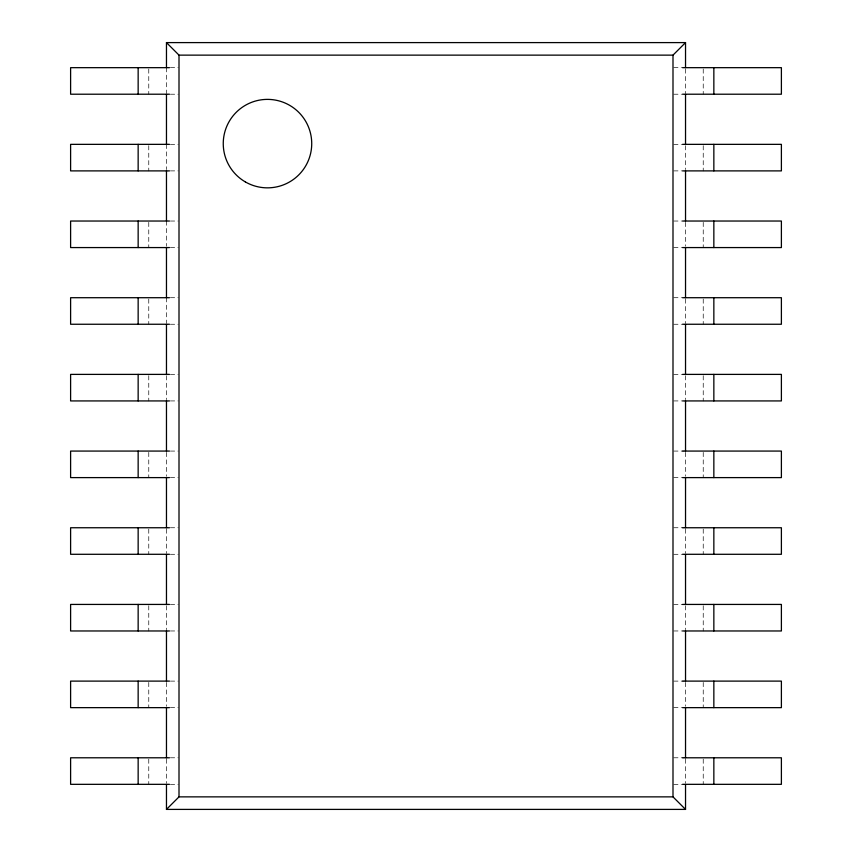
<?xml version="1.0" encoding="UTF-8"?>
<svg xmlns="http://www.w3.org/2000/svg" width="852" height="852" viewBox="0 0 852 852"><rect width="100%" height="100%" fill="white"/><g stroke="black" fill="none" stroke-linecap="round" stroke-linejoin="round"><path stroke-width="0.64" stroke-dasharray="4.26 3.19" d="M170.4 67.67L178.26 67.67M673.74 67.67L681.6 67.67M170.4 94.21L178.26 94.21M673.74 94.21L681.6 94.21M170.4 144.35L178.26 144.35M673.74 144.35L681.6 144.35M170.4 170.89L178.26 170.89M673.74 170.89L681.6 170.89M170.4 221.03L178.26 221.03M673.74 221.03L681.6 221.03M170.4 247.57L178.26 247.57M673.74 247.57L681.6 247.57M170.4 297.71L178.26 297.71M673.74 297.71L681.6 297.71M170.4 324.25L178.26 324.25M673.74 324.25L681.6 324.25M170.4 374.39L178.26 374.39M673.74 374.39L681.6 374.39M170.4 400.93L178.26 400.93M673.74 400.93L681.6 400.93M170.4 451.07L178.26 451.07M673.74 451.07L684.22 451.07M170.4 477.61L178.26 477.61M673.74 477.61L681.6 477.61M170.4 527.75L178.26 527.75M673.74 527.75L684.22 527.75M170.4 554.29L178.26 554.29M673.74 554.29L681.6 554.29M170.4 604.43L178.26 604.43M673.74 604.43L684.22 604.43M170.4 630.97L178.26 630.97M673.74 630.97L681.6 630.97M170.4 681.11L178.26 681.11M673.74 681.11L684.22 681.11M170.4 707.65L178.26 707.65M673.74 707.65L681.6 707.65M170.4 757.79L178.26 757.79M673.74 757.79L684.22 757.79M170.4 784.33L178.26 784.33M673.74 784.33L681.6 784.33M703.23 68.991L703.23 94.21M703.23 145.671L703.23 170.89M703.23 222.351L703.23 247.57M703.23 299.031L703.23 324.25M703.23 375.711L703.23 400.93M703.23 452.391L703.23 477.61M703.23 529.071L703.23 554.29M703.23 605.751L703.23 630.97M703.23 682.431L703.23 707.65M703.23 759.111L703.23 784.33M685.53 68.991L685.53 92.889M685.53 145.671L685.53 169.569M685.53 222.351L685.53 246.249M685.53 299.031L685.53 322.929M685.53 375.711L685.53 399.609M685.53 452.391L685.53 476.289M685.53 529.071L685.53 552.969M685.53 605.751L685.53 629.649M685.53 682.431L685.53 706.329M685.53 759.111L685.53 783.009M166.47 67.67L166.47 92.889M166.47 144.35L166.47 169.569M166.47 221.03L166.47 246.249M166.47 297.71L166.47 322.929M166.47 375.711L166.47 399.609M166.47 452.391L166.47 476.289M166.47 529.071L166.47 552.969M166.47 605.751L166.47 629.649M166.47 682.431L166.47 706.329M166.47 759.111L166.47 783.009M148.77 68.991L148.77 94.21M148.77 145.671L148.77 170.89M148.77 222.351L148.77 247.57M148.77 299.031L148.77 324.25M148.77 375.711L148.77 400.93M148.77 452.391L148.77 477.61M148.77 529.071L148.77 554.29M148.77 605.751L148.77 630.97M148.77 682.431L148.77 707.65M148.77 759.111L148.77 784.33"/><path stroke-width="1.28" d="M166.47 67.67L166.47 42.6L179.005 55.135L672.995 55.135L685.53 42.6L685.53 67.67M166.47 784.33L166.47 809.4L179.005 796.865L672.995 796.865L685.53 809.4L685.53 784.33M166.47 42.6L685.53 42.6M169.452 67.67L70.609 67.67L70.609 94.21L169.452 94.21M682.548 67.67L781.39 67.67L781.39 94.21L682.548 94.21M169.452 144.35L70.609 144.35L70.609 170.89L169.452 170.89M682.548 144.35L781.39 144.35L781.39 170.89L682.548 170.89M169.452 221.03L70.609 221.03L70.609 247.57L169.452 247.57M682.548 221.03L781.39 221.03L781.39 247.57L682.548 247.57M169.452 297.71L70.609 297.71L70.609 324.25L169.452 324.25M682.548 297.71L781.39 297.71L781.39 324.25L682.548 324.25M169.452 374.39L70.609 374.39L70.609 400.93L169.452 400.93M682.548 374.39L781.39 374.39L781.39 400.93L682.548 400.93M169.452 451.07L70.609 451.07L70.609 477.61L169.452 477.61M682.548 451.07L781.39 451.07L781.39 477.61L682.548 477.61M169.452 527.75L70.609 527.75L70.609 554.29L169.452 554.29M682.548 527.75L781.39 527.75L781.39 554.29L682.548 554.29M169.452 604.43L70.609 604.43L70.609 630.97L169.452 630.97M682.548 604.43L781.39 604.43L781.39 630.97L682.548 630.97M169.452 681.11L70.609 681.11L70.609 707.65L169.452 707.65M682.548 681.11L781.39 681.11L781.39 707.65L682.548 707.65M169.452 757.79L70.609 757.79L70.609 784.33L169.452 784.33M682.548 757.79L781.39 757.79L781.39 784.33L682.548 784.33M166.47 809.4L685.53 809.4M713.848 67.67L713.848 94.21M713.848 144.35L713.848 170.89M713.848 221.03L713.848 247.57M713.848 297.71L713.848 324.25M713.848 374.39L713.848 400.93M713.848 451.07L713.848 477.61M713.848 527.75L713.848 554.29M713.848 604.43L713.848 630.97M713.848 681.11L713.848 707.65M713.848 757.79L713.848 784.33M685.53 94.21L685.53 144.35M685.53 170.89L685.53 221.03M685.53 247.57L685.53 297.71M685.53 324.25L685.53 374.39M685.53 400.93L685.53 451.07M685.53 477.61L685.53 527.75M685.53 554.29L685.53 604.43M685.53 630.97L685.53 681.11M685.53 707.65L685.53 757.79M672.995 55.135L672.995 796.865M179.005 55.135L179.005 796.865M166.47 94.21L166.47 144.35M166.47 170.89L166.47 221.03M166.47 247.57L166.47 297.71M166.47 324.25L166.47 374.39M166.47 400.93L166.47 451.07M166.47 477.61L166.47 527.75M166.47 554.29L166.47 604.43M166.47 630.97L166.47 681.11M166.47 707.65L166.47 757.79M138.152 67.67L138.152 94.21M138.152 144.35L138.152 170.89M138.152 221.03L138.152 247.57M138.152 297.71L138.152 324.25M138.152 374.39L138.152 400.93M138.152 451.07L138.152 477.61M138.152 527.75L138.152 554.29M138.152 604.43L138.152 630.97M138.152 681.11L138.152 707.65M138.152 757.79L138.152 784.33M245.365 181.923A44.24 44.24 0 0 0 311.725 143.615A44.24 44.24 0 0 0 245.365 105.307A44.24 44.24 0 0 0 245.365 181.923"/></g></svg>
